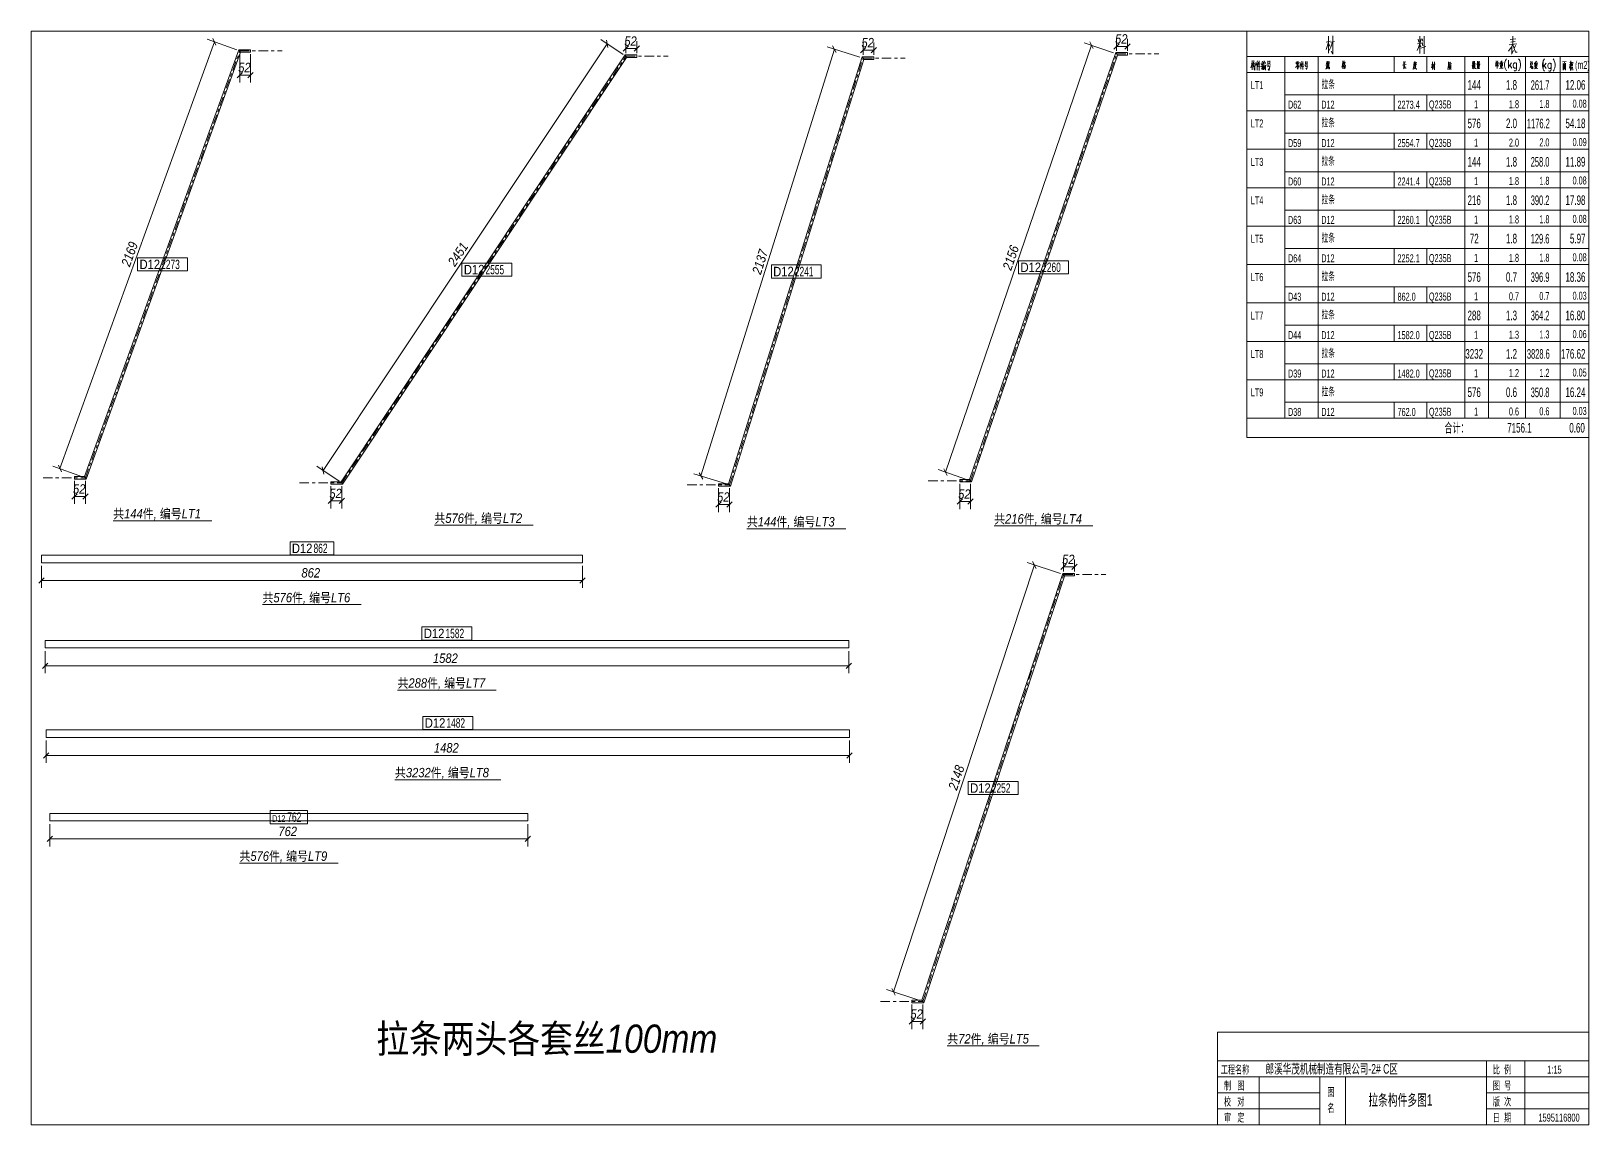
# Model space of a CAD drawing. Header units: millimetres. Extents: x 563 to 2432, y 35 to 580.
# Drawn here: x 1337.9 to 1834.3, y 231.9 to 580.4 of the extents above; entities that cross this region are included whole.
import ezdxf

# ---------------------------------------------------------------- set-up
doc = ezdxf.new("R2010")
doc.units = ezdxf.units.MM
doc.linetypes.add('XKITLINE00', pattern=[0])
doc.linetypes.add('XKITLINE03', pattern=[6, 3, -1, 1, -1])
for name, color, linetype, lineweight in [('DrawingSheet', 5, 'Continuous', 0), ('OtherObjectType', 1, 'Continuous', 0), ('Part', 2, 'Continuous', 0), ('PartMark', 3, 'Continuous', 0), ('Z-DIMENSIONS', 1, 'Continuous', 0)]:
    doc.layers.add(name, color=color, linetype=linetype, lineweight=lineweight)
doc.styles.add('Arial Italic', font='ariali.ttf')
doc.styles.add('Arial Narrow', font='arial.ttf')
doc.styles.add('romsim', font='arial.ttf')
doc.styles.add('宋体', font='arial.ttf')

msp = doc.modelspace()

# ---------------------------------------------------------------- linework, layer by layer
at = {"layer": 'DrawingSheet', "color": 5, "linetype": 'XKITLINE00', "lineweight": 0}
for p, q in [((1834.26, 580.42), (1337.86, 580.42)), ((1337.86, 580.42), (1337.86, 231.92)), ((1834.26, 231.92), (1834.26, 580.42)), ((1337.86, 231.92), (1834.26, 231.92))]:
    msp.add_line(p, q, dxfattribs=at)
at = {"layer": 'OtherObjectType', "color": 6, "linetype": 'XKITLINE00', "lineweight": 0}
for p, q in [((1725.32, 580.42), (1725.32, 567.26)), ((1725.32, 572.36), (1834.26, 572.36)), ((1737.36, 572.36), (1737.36, 567.26)), ((1747.97, 572.36), (1747.97, 567.26)), ((1772.24, 572.36), (1772.24, 567.26)), ((1782.65, 572.36), (1782.65, 567.26)), ((1794.79, 572.36), (1794.79, 567.26)), ((1802.23, 572.36), (1802.23, 567.26)), ((1814.06, 572.36), (1814.06, 567.26)), ((1825.08, 572.36), (1825.08, 567.26)), ((1725.32, 567.26), (1725.32, 560.12)), ((1834.26, 567.26), (1725.32, 567.26)), ((1737.36, 567.26), (1737.36, 560.12)), ((1747.97, 567.26), (1747.97, 560.12)), ((1794.79, 567.26), (1794.79, 560.12)), ((1802.23, 567.26), (1802.23, 560.12)), ((1814.06, 567.26), (1814.06, 560.12)), ((1825.08, 567.26), (1825.08, 560.12)), ((1725.32, 560.12), (1725.32, 555.02)), ((1737.36, 560.12), (1737.36, 555.02)), ((1737.36, 560.12), (1834.26, 560.12)), ((1747.97, 560.12), (1747.97, 555.02)), ((1772.24, 560.12), (1772.24, 555.02)), ((1782.65, 560.12), (1782.65, 555.02)), ((1794.79, 560.12), (1794.79, 555.02)), ((1802.23, 560.12), (1802.23, 555.02)), ((1814.06, 560.12), (1814.06, 555.02)), ((1825.08, 560.12), (1825.08, 555.02)), ((1725.32, 555.02), (1725.32, 547.88)), ((1834.26, 555.02), (1725.32, 555.02)), ((1737.36, 555.02), (1834.26, 555.02)), ((1737.36, 555.02), (1737.36, 547.88)), ((1747.97, 555.02), (1747.97, 547.88)), ((1794.79, 555.02), (1794.79, 547.88)), ((1802.23, 555.02), (1802.23, 547.88)), ((1814.06, 555.02), (1814.06, 547.88)), ((1825.08, 555.02), (1825.08, 547.88)), ((1725.32, 547.88), (1725.32, 542.78)), ((1737.36, 547.88), (1737.36, 542.78)), ((1737.36, 547.88), (1834.26, 547.88)), ((1747.97, 547.88), (1747.97, 542.78)), ((1772.24, 547.88), (1772.24, 542.78)), ((1782.65, 547.88), (1782.65, 542.78)), ((1794.79, 547.88), (1794.79, 542.78)), ((1802.23, 547.88), (1802.23, 542.78)), ((1814.06, 547.88), (1814.06, 542.78)), ((1825.08, 547.88), (1825.08, 542.78)), ((1725.32, 542.78), (1725.32, 535.64)), ((1834.26, 542.78), (1725.32, 542.78)), ((1737.36, 542.78), (1834.26, 542.78)), ((1737.36, 542.78), (1737.36, 535.64)), ((1747.97, 542.78), (1747.97, 535.64)), ((1794.79, 542.78), (1794.79, 535.64)), ((1802.23, 542.78), (1802.23, 535.64)), ((1814.06, 542.78), (1814.06, 535.64)), ((1825.08, 542.78), (1825.08, 535.64)), ((1725.32, 535.64), (1725.32, 530.54)), ((1737.36, 535.64), (1737.36, 530.54)), ((1737.36, 535.64), (1834.26, 535.64)), ((1747.97, 535.64), (1747.97, 530.54)), ((1772.24, 535.64), (1772.24, 530.54)), ((1782.65, 535.64), (1782.65, 530.54)), ((1794.79, 535.64), (1794.79, 530.54)), ((1802.23, 535.64), (1802.23, 530.54)), ((1814.06, 535.64), (1814.06, 530.54)), ((1825.08, 535.64), (1825.08, 530.54)), ((1725.32, 530.54), (1725.32, 523.4)), ((1834.26, 530.54), (1725.32, 530.54)), ((1737.36, 530.54), (1834.26, 530.54)), ((1737.36, 530.54), (1737.36, 523.4)), ((1747.97, 530.54), (1747.97, 523.4)), ((1794.79, 530.54), (1794.79, 523.4)), ((1802.23, 530.54), (1802.23, 523.4)), ((1814.06, 530.54), (1814.06, 523.4)), ((1825.08, 530.54), (1825.08, 523.4)), ((1725.32, 523.4), (1725.32, 518.3)), ((1737.36, 523.4), (1737.36, 518.3)), ((1737.36, 523.4), (1834.26, 523.4)), ((1747.97, 523.4), (1747.97, 518.3)), ((1772.24, 523.4), (1772.24, 518.3)), ((1782.65, 523.4), (1782.65, 518.3)), ((1794.79, 523.4), (1794.79, 518.3)), ((1802.23, 523.4), (1802.23, 518.3)), ((1814.06, 523.4), (1814.06, 518.3)), ((1825.08, 523.4), (1825.08, 518.3)), ((1725.32, 518.3), (1725.32, 511.16)), ((1834.26, 518.3), (1725.32, 518.3)), ((1737.36, 518.3), (1834.26, 518.3)), ((1737.36, 518.3), (1737.36, 511.16)), ((1747.97, 518.3), (1747.97, 511.16)), ((1794.79, 518.3), (1794.79, 511.16)), ((1802.23, 518.3), (1802.23, 511.16)), ((1814.06, 518.3), (1814.06, 511.16)), ((1825.08, 518.3), (1825.08, 511.16)), ((1725.32, 511.16), (1725.32, 506.06)), ((1737.36, 511.16), (1737.36, 506.06)), ((1737.36, 511.16), (1834.26, 511.16)), ((1747.97, 511.16), (1747.97, 506.06)), ((1772.24, 511.16), (1772.24, 506.06)), ((1782.65, 511.16), (1782.65, 506.06)), ((1794.79, 511.16), (1794.79, 506.06)), ((1802.23, 511.16), (1802.23, 506.06)), ((1814.06, 511.16), (1814.06, 506.06)), ((1825.08, 511.16), (1825.08, 506.06)), ((1725.32, 506.06), (1725.32, 498.92)), ((1834.26, 506.06), (1725.32, 506.06)), ((1737.36, 506.06), (1834.26, 506.06)), ((1737.36, 506.06), (1737.36, 498.92)), ((1747.97, 506.06), (1747.97, 498.92)), ((1794.79, 506.06), (1794.79, 498.92)), ((1802.23, 506.06), (1802.23, 498.92)), ((1814.06, 506.06), (1814.06, 498.92)), ((1825.08, 506.06), (1825.08, 498.92)), ((1725.32, 498.92), (1725.32, 493.82)), ((1737.36, 498.92), (1737.36, 493.82)), ((1737.36, 498.92), (1834.26, 498.92)), ((1747.97, 498.92), (1747.97, 493.82)), ((1772.24, 498.92), (1772.24, 493.82)), ((1782.65, 498.92), (1782.65, 493.82)), ((1794.79, 498.92), (1794.79, 493.82)), ((1802.23, 498.92), (1802.23, 493.82)), ((1814.06, 498.92), (1814.06, 493.82)), ((1825.08, 498.92), (1825.08, 493.82)), ((1725.32, 493.82), (1725.32, 486.68)), ((1834.26, 493.82), (1725.32, 493.82)), ((1737.36, 493.82), (1834.26, 493.82)), ((1737.36, 493.82), (1737.36, 486.68)), ((1747.97, 493.82), (1747.97, 486.68)), ((1794.79, 493.82), (1794.79, 486.68)), ((1802.23, 493.82), (1802.23, 486.68)), ((1814.06, 493.82), (1814.06, 486.68)), ((1825.08, 493.82), (1825.08, 486.68)), ((1725.32, 486.68), (1725.32, 481.58)), ((1737.36, 486.68), (1737.36, 481.58)), ((1737.36, 486.68), (1834.26, 486.68)), ((1747.97, 486.68), (1747.97, 481.58)), ((1772.24, 486.68), (1772.24, 481.58)), ((1782.65, 486.68), (1782.65, 481.58)), ((1794.79, 486.68), (1794.79, 481.58)), ((1802.23, 486.68), (1802.23, 481.58)), ((1814.06, 486.68), (1814.06, 481.58)), ((1825.08, 486.68), (1825.08, 481.58)), ((1725.32, 481.58), (1725.32, 474.44)), ((1834.26, 481.58), (1725.32, 481.58)), ((1737.36, 481.58), (1834.26, 481.58)), ((1737.36, 481.58), (1737.36, 474.44)), ((1747.97, 481.58), (1747.97, 474.44)), ((1794.79, 481.58), (1794.79, 474.44)), ((1802.23, 481.58), (1802.23, 474.44)), ((1814.06, 481.58), (1814.06, 474.44)), ((1825.08, 481.58), (1825.08, 474.44)), ((1725.32, 474.44), (1725.32, 469.34)), ((1737.36, 474.44), (1737.36, 469.34)), ((1737.36, 474.44), (1834.26, 474.44)), ((1747.97, 474.44), (1747.97, 469.34)), ((1772.24, 474.44), (1772.24, 469.34)), ((1782.65, 474.44), (1782.65, 469.34)), ((1794.79, 474.44), (1794.79, 469.34)), ((1802.23, 474.44), (1802.23, 469.34)), ((1814.06, 474.44), (1814.06, 469.34)), ((1825.08, 474.44), (1825.08, 469.34)), ((1725.32, 469.34), (1725.32, 462.2)), ((1834.26, 469.34), (1725.32, 469.34)), ((1737.36, 469.34), (1834.26, 469.34)), ((1737.36, 469.34), (1737.36, 462.2)), ((1747.97, 469.34), (1747.97, 462.2)), ((1794.79, 469.34), (1794.79, 462.2)), ((1802.23, 469.34), (1802.23, 462.2)), ((1814.06, 469.34), (1814.06, 462.2)), ((1825.08, 469.34), (1825.08, 462.2)), ((1725.32, 462.2), (1725.32, 457.1)), ((1737.36, 462.2), (1737.36, 457.1)), ((1737.36, 462.2), (1834.26, 462.2)), ((1747.97, 462.2), (1747.97, 457.1)), ((1772.24, 462.2), (1772.24, 457.1)), ((1782.65, 462.2), (1782.65, 457.1)), ((1794.79, 462.2), (1794.79, 457.1)), ((1802.23, 462.2), (1802.23, 457.1)), ((1814.06, 462.2), (1814.06, 457.1)), ((1825.08, 462.2), (1825.08, 457.1)), ((1725.32, 457.1), (1725.32, 450.98)), ((1725.32, 457.1), (1834.26, 457.1)), ((1737.36, 457.1), (1834.26, 457.1)), ((1725.32, 450.98), (1834.26, 450.98)), ((1364, 424.4), (1395.49, 424.4)), ((1466.36, 422.97), (1497.85, 422.97)), ((1644.75, 422.76), (1676.24, 422.76)), ((1565.94, 421.83), (1597.43, 421.83)), ((1411.58, 397.67), (1443.07, 397.67)), ((1454.61, 370.46), (1486.1, 370.46)), ((1453.79, 341.9), (1487.51, 341.9)), ((1404.24, 315.29), (1435.73, 315.29)), ((1629.81, 257.08), (1659.08, 257.08))]:
    msp.add_line(p, q, dxfattribs=at)
at = {"layer": 'OtherObjectType', "color": 2, "linetype": 'XKITLINE00', "lineweight": 0}
for p, q in [((1750.52, 574.53), (1751.26, 576.92)), ((1751.78, 577.19), (1750.59, 576.92)), ((1751.26, 573.39), (1751.26, 578.77)), ((1751.7, 575.66), (1751.26, 576.55)), ((1751.92, 576.87), (1753.16, 577.12)), ((1752.59, 577), (1752.02, 575.29)), ((1752.69, 578.95), (1752.69, 573.07)), ((1779.63, 576.36), (1780.92, 576.6)), ((1779.88, 577.89), (1780.08, 576.92)), ((1780.4, 576.48), (1779.98, 575.22)), ((1780.4, 578.77), (1780.4, 573.32)), ((1780.4, 576.23), (1780.77, 575.42)), ((1780.82, 578.01), (1780.55, 576.55)), ((1781.11, 577.94), (1781.34, 577.19)), ((1781.11, 576.75), (1781.39, 575.79)), ((1781.73, 573.2), (1781.73, 578.82)), ((1811.34, 576.36), (1808.82, 576.03)), ((1809.14, 577.76), (1811.04, 578.01)), ((1809.39, 576.92), (1810.77, 577.12)), ((1810.01, 576.16), (1809.49, 575.22)), ((1810.01, 576.03), (1810.87, 573.69)), ((1810.06, 578.82), (1810.06, 576.23)), ((1810.9, 575.86), (1810.43, 574.9)), ((1752.02, 575.29), (1751.55, 574.21)), ((1752.69, 573.07), (1752.17, 574.08)), ((1779.98, 575.22), (1779.53, 574.21)), ((1780.72, 574.97), (1782.3, 575.54)), ((1809.49, 575.22), (1808.67, 574.01)), ((1809.59, 573.12), (1810.25, 574.21)), ((1809.69, 575.42), (1809.69, 573.27)), ((1810.87, 573.69), (1811.44, 573.69)), ((1715.94, 261.5), (1834.26, 261.5)), ((1715.94, 261.5), (1715.94, 231.92)), ((1834.26, 261.5), (1834.26, 231.92)), ((1715.94, 231.92), (1834.26, 231.92))]:
    msp.add_line(p, q, dxfattribs=at)
at = {"layer": 'OtherObjectType', "color": 4, "linetype": 'XKITLINE00', "lineweight": 0}
for p, q in [((1726.96, 571.05), (1726.96, 568.08)), ((1727.35, 570.11), (1727.52, 571.05)), ((1728.7, 570.98), (1728.18, 569.43)), ((1729.21, 571.01), (1729.21, 567.9)), ((1730.79, 571.01), (1730.93, 570.63)), ((1731.96, 570.98), (1731.96, 569.89)), ((1732.62, 570.91), (1732.57, 570.11)), ((1755.88, 570.91), (1755.88, 568.41)), ((1756.32, 570.91), (1756.11, 569.96)), ((1778.84, 570.9), (1778.94, 570.43)), ((1797.38, 570.88), (1797.38, 569.58)), ((1797.85, 570.88), (1797.8, 570.36)), ((1804.74, 570.96), (1804.88, 570.48)), ((1805.23, 570.98), (1805.05, 570.4)), ((1806.63, 570.93), (1806.38, 570.7)), ((1807.7, 571.04), (1807.52, 570.57)), ((1807.88, 571.42), (1807.7, 571.04)), ((1808.06, 571.65), (1807.88, 571.42)), ((1808.7, 571.18), (1808.7, 568.62)), ((1811.88, 571.65), (1812.06, 571.42)), ((1812.06, 571.42), (1812.24, 571.04)), ((1812.24, 571.04), (1812.42, 570.57)), ((1819.73, 570.94), (1819.55, 570.46)), ((1819.71, 571.07), (1819.71, 568.52)), ((1819.92, 571.32), (1819.73, 570.94)), ((1820.1, 571.55), (1819.92, 571.32)), ((1822.9, 571.55), (1823.08, 571.32)), ((1823.08, 571.32), (1823.26, 570.94)), ((1823.26, 570.94), (1823.45, 570.46)), ((1828.57, 570.93), (1828.17, 570.32)), ((1726.55, 568.76), (1726.96, 570.04)), ((1727.24, 570.17), (1726.6, 570.04)), ((1726.96, 569.76), (1727.16, 569.5)), ((1727.19, 569.43), (1727.35, 570.11)), ((1727.63, 569.06), (1727.24, 568.92)), ((1727.3, 568.96), (1727.53, 569.83)), ((1727.35, 570.14), (1727.95, 570.27)), ((1727.77, 567.97), (1727.52, 568.51)), ((1727.73, 568.83), (1727.57, 569.29)), ((1727.86, 568.89), (1727.77, 567.97)), ((1727.95, 570.4), (1727.86, 568.89)), ((1728.51, 570.34), (1728.51, 568)), ((1728.67, 569.06), (1729.66, 569.19)), ((1728.88, 569.86), (1728.72, 569.25)), ((1728.95, 570.57), (1728.88, 569.86)), ((1728.9, 569.86), (1729.56, 569.96)), ((1729.89, 569.7), (1730.22, 569.86)), ((1730.32, 569.29), (1729.89, 569.02)), ((1729.89, 568.45), (1730.32, 568.89)), ((1730.22, 570.85), (1729.94, 569.73)), ((1730.32, 570.11), (1729.94, 569.06)), ((1730.4, 568.69), (1730.17, 568.05)), ((1730.5, 569.29), (1730.4, 568.69)), ((1730.55, 570.68), (1730.5, 569.29)), ((1731.15, 569.96), (1730.51, 569.86)), ((1730.55, 568.12), (1730.51, 569.57)), ((1730.55, 570.4), (1731.12, 570.5)), ((1730.55, 569.4), (1731.22, 569.5)), ((1730.69, 568.86), (1731.11, 568.92)), ((1730.78, 569.4), (1730.78, 568.28)), ((1730.97, 568.28), (1731.01, 569.47)), ((1731.15, 570.57), (1731.11, 569.96)), ((1731.2, 567.97), (1731.11, 568.25)), ((1731.25, 569.57), (1731.2, 567.97)), ((1731.58, 569.6), (1732.9, 569.73)), ((1732.62, 569.15), (1731.91, 569.02)), ((1731.96, 570.72), (1732.57, 570.83)), ((1732.62, 570.11), (1731.96, 570.04)), ((1732.06, 569.63), (1731.96, 569.06)), ((1732.34, 567.87), (1732.11, 568.41)), ((1732.64, 569.25), (1732.34, 567.87)), ((1741.19, 569.28), (1740.83, 568.82)), ((1741.02, 570.51), (1740.94, 569.99)), ((1741.01, 570.35), (1741.91, 570.48)), ((1741.09, 570.09), (1741.32, 570.15)), ((1741.09, 569.84), (1741.32, 569.89)), ((1741.11, 570.63), (1741.78, 570.74)), ((1741.47, 569.79), (1741.19, 569.28)), ((1741.26, 568.92), (1741.65, 569)), ((1741.27, 568.65), (1741.62, 568.26)), ((1741.35, 569.36), (1741.49, 569.11)), ((1741.7, 569.05), (1741.42, 568.49)), ((1741.44, 570.66), (1741.44, 569.87)), ((1741.44, 569.69), (1741.95, 569)), ((1741.55, 570.15), (1741.78, 570.2)), ((1741.55, 569.89), (1741.78, 569.95)), ((1741.93, 570.56), (1741.85, 570.15)), ((1741.95, 569), (1742.03, 569)), ((1742.64, 570.76), (1742.21, 569.48)), ((1742.47, 570.23), (1742.47, 568.29)), ((1742.68, 569.53), (1742.57, 569.02)), ((1742.62, 569.16), (1743.44, 569.28)), ((1742.75, 570.13), (1742.68, 569.53)), ((1742.82, 569.84), (1743.36, 569.92)), ((1743.07, 570.79), (1743.07, 568.21)), ((1743.66, 569.61), (1744.74, 569.72)), ((1744.51, 569.25), (1743.94, 569.13)), ((1743.97, 570.76), (1743.97, 569.87)), ((1743.97, 570.55), (1744.5, 570.6)), ((1744.51, 570.04), (1743.97, 569.99)), ((1744.05, 569.64), (1743.97, 569.16)), ((1744.28, 568.18), (1744.1, 568.62)), ((1744.55, 569.33), (1744.28, 568.18)), ((1744.51, 570.71), (1744.48, 570.04)), ((1750.61, 568.85), (1750.42, 568.34)), ((1750.97, 569.73), (1750.45, 569.63)), ((1750.5, 570.13), (1750.94, 570.21)), ((1750.74, 569.61), (1750.61, 568.85)), ((1750.94, 568.69), (1750.68, 568.38)), ((1750.71, 569.43), (1750.93, 568.96)), ((1750.79, 570.7), (1750.74, 569.61)), ((1751.16, 569.29), (1750.94, 568.69)), ((1751.06, 570.83), (1751.06, 569.34)), ((1751.47, 570.68), (1751.06, 570.64)), ((1751.27, 570.31), (1751.16, 569.29)), ((1751.29, 569.48), (1751.29, 568.58)), ((1751.29, 568.58), (1751.35, 568.46)), ((1751.35, 568.46), (1751.6, 568.46)), ((1751.44, 569.34), (1751.47, 570.8)), ((1751.6, 568.46), (1751.58, 569.06)), ((1755.88, 569.99), (1755.58, 568.97)), ((1755.63, 569.99), (1756.06, 570.11)), ((1755.88, 570.83), (1755.88, 568.38)), ((1755.88, 569.83), (1756.03, 569.48)), ((1756.29, 569.65), (1755.98, 569.14)), ((1756.22, 570.4), (1756.62, 570.5)), ((1756.24, 569.32), (1756.24, 568.38)), ((1756.24, 569.2), (1756.6, 569.25)), ((1756.24, 568.58), (1756.62, 568.64)), ((1756.26, 570.19), (1756.68, 569.32)), ((1756.4, 569.93), (1756.29, 569.65)), ((1756.65, 570.55), (1756.4, 569.93)), ((1756.6, 569.34), (1756.59, 568.64)), ((1756.68, 569.32), (1756.85, 569.32)), ((1774.9, 569.6), (1776.06, 569.76)), ((1775.57, 568.95), (1775.21, 568.44)), ((1775.27, 570.78), (1775.27, 568.53)), ((1775.57, 570.3), (1775.27, 569.91)), ((1775.44, 569.64), (1775.83, 568.61)), ((1775.77, 570.71), (1775.57, 570.3)), ((1775.83, 568.61), (1776.06, 568.64)), ((1778.38, 568.77), (1778.22, 568.33)), ((1778.52, 569.63), (1778.38, 568.77)), ((1778.4, 568.28), (1778.93, 568.76)), ((1778.55, 570.5), (1778.52, 569.63)), ((1778.55, 570.27), (1779.39, 570.42)), ((1778.56, 569.83), (1779.39, 569.92)), ((1778.71, 569.23), (1779.14, 569.32)), ((1778.71, 569.09), (1779.31, 568.28)), ((1778.78, 570.27), (1778.78, 569.43)), ((1778.78, 569.51), (1779.12, 569.56)), ((1778.93, 568.76), (1779.06, 569)), ((1779.06, 569), (1779.16, 569.4)), ((1779.07, 569.56), (1779.09, 570.3)), ((1779.31, 568.28), (1779.44, 568.28)), ((1784.08, 568.72), (1784.42, 569.79)), ((1784.65, 569.9), (1784.12, 569.79)), ((1784.42, 568.21), (1784.42, 570.61)), ((1784.6, 569.23), (1784.42, 569.62)), ((1784.75, 568.96), (1784.54, 568.48)), ((1784.7, 569.75), (1785.26, 569.87)), ((1785, 569.72), (1784.75, 568.96)), ((1785.05, 568.08), (1784.82, 568.52)), ((1785.05, 570.69), (1785.05, 568.08)), ((1789.47, 568.91), (1789.31, 568.24)), ((1789.54, 569.59), (1789.47, 568.91)), ((1789.55, 570.61), (1789.54, 569.59)), ((1790.28, 570.58), (1789.55, 570.33)), ((1789.82, 568.4), (1789.59, 568.16)), ((1789.6, 569.87), (1790.44, 570.07)), ((1789.74, 569.67), (1789.74, 568.75)), ((1790.23, 569.59), (1789.74, 569.47)), ((1789.93, 568.75), (1789.82, 568.4)), ((1790, 569.26), (1789.93, 568.75)), ((1789.97, 569.54), (1789.98, 570.38)), ((1790.03, 568.75), (1790.41, 568.19)), ((1790.26, 569.74), (1790.23, 568.72)), ((1797.38, 570.13), (1797.03, 569.37)), ((1797.1, 570.09), (1797.7, 570.21)), ((1797.1, 569.19), (1797.52, 569.34)), ((1797.34, 568.66), (1797.14, 568.43)), ((1797.18, 570.65), (1797.28, 570.26)), ((1797.36, 569.53), (1797.23, 568.94)), ((1797.23, 568.94), (1797.59, 568.66)), ((1797.47, 569.01), (1797.34, 568.66)), ((1797.38, 570.06), (1797.62, 569.7)), ((1797.56, 569.5), (1797.47, 569.01)), ((1797.59, 570.73), (1797.51, 570.17)), ((1797.79, 568.83), (1797.52, 568.38)), ((1797.74, 570.01), (1797.62, 569.48)), ((1797.67, 569.7), (1798.02, 568.5)), ((1797.8, 570.36), (1797.74, 570.01)), ((1797.74, 570.01), (1798.15, 570.09)), ((1797.9, 569.34), (1797.79, 568.83)), ((1797.97, 570.06), (1797.9, 569.34)), ((1798.02, 568.5), (1798.2, 568.5)), ((1798.43, 569.85), (1799.6, 569.93)), ((1798.49, 568.43), (1799.51, 568.51)), ((1798.69, 568.78), (1799.37, 568.83)), ((1798.76, 569.73), (1798.76, 568.97)), ((1798.76, 569.58), (1799.37, 569.65)), ((1799.37, 569.11), (1798.76, 569.06)), ((1798.77, 570.85), (1798.77, 570.04)), ((1798.77, 570.68), (1799.37, 570.73)), ((1798.77, 570.4), (1799.28, 570.45)), ((1799.37, 570.21), (1798.77, 570.16)), ((1798.84, 569.34), (1799.25, 569.37)), ((1799.05, 569.62), (1799.05, 568.5)), ((1799.38, 570.8), (1799.35, 570.21)), ((1799.38, 569.73), (1799.35, 569.11)), ((1804.37, 569.22), (1805.56, 569.35)), ((1804.67, 570.45), (1804.67, 569.46)), ((1805.31, 570.4), (1804.67, 570.3)), ((1804.67, 569.55), (1805.34, 569.63)), ((1804.75, 569.97), (1805.23, 570.02)), ((1805, 568.48), (1805, 570.34)), ((1805.33, 570.45), (1805.28, 569.63)), ((1805.77, 570.22), (1806.96, 570.4)), ((1806.96, 568.62), (1805.8, 568.51)), ((1806.38, 570.7), (1806, 570.53)), ((1806.02, 570.09), (1806.07, 569.13)), ((1806.05, 569.97), (1806.73, 570.06)), ((1806.69, 568.99), (1806.05, 568.9)), ((1806.78, 569.38), (1806.07, 569.3)), ((1806.1, 569.63), (1806.61, 569.69)), ((1806.38, 570.7), (1806.38, 568.59)), ((1806.76, 570.2), (1806.69, 569.41)), ((1807.52, 570.57), (1807.42, 569.96)), ((1807.42, 569.96), (1807.42, 569.48)), ((1807.42, 569.48), (1807.52, 568.87)), ((1807.52, 568.87), (1807.7, 568.38)), ((1807.7, 568.38), (1807.88, 568.02)), ((1807.88, 568.02), (1808.06, 567.77)), ((1809.61, 570.32), (1808.7, 569.1)), ((1809.06, 569.6), (1809.69, 568.62)), ((1810.25, 569.96), (1810.15, 569.6)), ((1810.15, 569.6), (1810.15, 569.35)), ((1810.15, 569.35), (1810.25, 568.99)), ((1810.43, 570.2), (1810.25, 569.96)), ((1810.25, 568.99), (1810.43, 568.74)), ((1810.61, 570.32), (1810.43, 570.2)), ((1810.43, 568.74), (1810.61, 568.62)), ((1810.61, 567.77), (1810.43, 567.9)), ((1810.87, 570.32), (1810.61, 570.32)), ((1810.61, 568.62), (1810.87, 568.62)), ((1810.87, 567.77), (1810.61, 567.77)), ((1811.05, 570.2), (1810.87, 570.32)), ((1810.87, 568.62), (1811.05, 568.74)), ((1811.05, 567.9), (1810.87, 567.77)), ((1811.23, 569.96), (1811.05, 570.2)), ((1811.05, 568.74), (1811.23, 568.99)), ((1811.15, 568.02), (1811.05, 567.9)), ((1811.23, 568.38), (1811.15, 568.02)), ((1811.23, 570.32), (1811.23, 568.38)), ((1812.06, 568.02), (1811.88, 567.77)), ((1812.24, 568.38), (1812.06, 568.02)), ((1812.42, 568.87), (1812.24, 568.38)), ((1812.42, 570.57), (1812.52, 569.96)), ((1812.52, 569.48), (1812.42, 568.87)), ((1812.52, 569.96), (1812.52, 569.48)), ((1815.7, 569.2), (1815.59, 568.79)), ((1815.7, 570.78), (1815.86, 570.38)), ((1815.7, 569.28), (1815.91, 568.8)), ((1815.71, 570.27), (1815.71, 569.44)), ((1815.71, 570.15), (1816.27, 570.23)), ((1816.24, 569.71), (1815.71, 569.63)), ((1815.91, 568.8), (1816.09, 568.57)), ((1815.93, 569.39), (1816.12, 569.08)), ((1816.22, 570.79), (1816.09, 570.23)), ((1816.09, 568.57), (1816.37, 568.44)), ((1816.27, 570.3), (1816.22, 569.71)), ((1816.37, 568.44), (1816.29, 568.95)), ((1816.34, 569.28), (1816.52, 568.88)), ((1816.8, 570.12), (1817.97, 570.3)), ((1817.97, 568.52), (1816.83, 568.41)), ((1817.41, 570.6), (1817.03, 570.43)), ((1817.04, 569.99), (1817.09, 569.03)), ((1817.06, 569.87), (1817.74, 569.95)), ((1817.72, 568.88), (1817.06, 568.8)), ((1817.8, 569.28), (1817.09, 569.2)), ((1817.13, 569.53), (1817.64, 569.59)), ((1817.65, 570.83), (1817.41, 570.6)), ((1817.41, 570.6), (1817.41, 568.49)), ((1817.79, 570.1), (1817.72, 569.31)), ((1819.55, 570.46), (1819.46, 569.86)), ((1819.46, 569.86), (1819.46, 569.38)), ((1819.46, 569.38), (1819.55, 568.77)), ((1819.55, 568.77), (1819.73, 568.28)), ((1820.63, 570.22), (1819.71, 569)), ((1819.73, 568.28), (1819.92, 567.91)), ((1819.92, 567.91), (1820.1, 567.67)), ((1820.07, 569.49), (1820.71, 568.52)), ((1821.26, 569.86), (1821.17, 569.49)), ((1821.17, 569.49), (1821.17, 569.25)), ((1821.17, 569.25), (1821.26, 568.88)), ((1821.44, 570.1), (1821.26, 569.86)), ((1821.26, 568.88), (1821.44, 568.64)), ((1821.62, 570.22), (1821.44, 570.1)), ((1821.44, 568.64), (1821.62, 568.52)), ((1821.62, 567.67), (1821.44, 567.8)), ((1821.9, 570.22), (1821.62, 570.22)), ((1821.62, 568.52), (1821.9, 568.52)), ((1821.9, 567.67), (1821.62, 567.67)), ((1822.08, 570.1), (1821.9, 570.22)), ((1821.9, 568.52), (1822.08, 568.64)), ((1822.08, 567.8), (1821.9, 567.67)), ((1822.26, 569.86), (1822.08, 570.1)), ((1822.08, 568.64), (1822.26, 568.88)), ((1822.18, 567.91), (1822.08, 567.8)), ((1822.26, 568.28), (1822.18, 567.91)), ((1822.26, 570.22), (1822.26, 568.28)), ((1823.08, 567.91), (1822.9, 567.67)), ((1823.26, 568.28), (1823.08, 567.91)), ((1823.45, 568.77), (1823.26, 568.28)), ((1823.45, 570.46), (1823.53, 569.86)), ((1823.53, 569.38), (1823.45, 568.77)), ((1823.53, 569.86), (1823.53, 569.38)), ((1826.99, 570.78), (1825.9, 570.61)), ((1826.05, 570.15), (1826.07, 567.97)), ((1826.85, 570), (1826.05, 569.86)), ((1826.07, 568.23), (1826.8, 568.36)), ((1826.3, 569.89), (1826.3, 568.3)), ((1826.51, 569.5), (1826.3, 569.44)), ((1826.3, 568.93), (1826.51, 569.01)), ((1826.36, 569.93), (1826.45, 570.71)), ((1826.59, 569.93), (1826.57, 568.33)), ((1826.8, 568.01), (1826.87, 570.18)), ((1828.25, 569.21), (1828.06, 568.62)), ((1828.11, 569.83), (1828.61, 569.96)), ((1828.4, 569.83), (1828.25, 569.21)), ((1828.4, 570.57), (1828.4, 567.91)), ((1828.4, 569.64), (1828.59, 569.25)), ((1828.8, 569.01), (1828.52, 567.87)), ((1828.71, 570.61), (1828.71, 569.25)), ((1828.71, 570.35), (1829.09, 570.47)), ((1829.09, 569.47), (1828.71, 569.37)), ((1829.03, 569.04), (1829.2, 567.97)), ((1829.11, 570.54), (1829.07, 569.47))]:
    msp.add_line(p, q, dxfattribs=at)
at = {"layer": 'OtherObjectType', "color": 3, "linetype": 'XKITLINE00', "lineweight": 0}
for p, q in [((1715.94, 252.32), (1834.26, 252.32)), ((1801.62, 252.32), (1801.62, 231.92)), ((1813.86, 252.32), (1813.86, 231.92)), ((1715.94, 247.22), (1834.26, 247.22)), ((1729.2, 247.22), (1729.2, 231.92)), ((1748.58, 247.22), (1748.58, 231.92)), ((1756.74, 247.22), (1756.74, 231.92)), ((1715.94, 242.12), (1748.58, 242.12)), ((1801.62, 242.12), (1834.26, 242.12)), ((1715.94, 237.02), (1748.58, 237.02)), ((1801.62, 237.02), (1834.26, 237.02))]:
    msp.add_line(p, q, dxfattribs=at)
at = {"layer": 'Part', "color": 2, "linetype": 'XKITLINE00', "lineweight": 0}
for p, q in [((1404.06, 574.51), (1354.86, 438.51)), ((1404.61, 573.68), (1355.42, 437.71)), ((1407.81, 574.51), (1404.06, 574.51)), ((1404.06, 574.51), (1404.62, 573.71)), ((1404.62, 573.71), (1404.61, 573.68)), ((1407.81, 573.71), (1404.62, 573.71)), ((1407.81, 573.71), (1407.81, 574.51)), ((1527.16, 572.84), (1436.63, 436.84)), ((1527.57, 572.01), (1437.06, 436.04)), ((1530.84, 572.84), (1527.16, 572.84)), ((1527.16, 572.84), (1527.59, 572.04)), ((1527.59, 572.04), (1527.57, 572.01)), ((1530.84, 572.04), (1527.59, 572.04)), ((1530.84, 572.04), (1530.84, 572.84)), ((1602.65, 572.22), (1560.12, 436.22)), ((1603.23, 571.39), (1560.71, 435.42)), ((1606.42, 572.22), (1602.65, 572.22)), ((1602.65, 572.22), (1603.24, 571.42)), ((1603.24, 571.42), (1603.23, 571.39)), ((1606.42, 571.42), (1603.24, 571.42)), ((1606.42, 571.42), (1606.42, 572.22)), ((1683.47, 573.57), (1636.94, 437.57)), ((1684.03, 572.74), (1637.51, 436.77)), ((1687.23, 573.57), (1683.47, 573.57)), ((1683.47, 573.57), (1684.05, 572.77)), ((1684.05, 572.77), (1684.03, 572.74)), ((1687.23, 572.77), (1684.05, 572.77)), ((1687.23, 572.77), (1687.23, 573.57)), ((1354.83, 438.51), (1351.67, 438.51)), ((1351.67, 437.71), (1351.67, 438.51)), ((1355.42, 437.71), (1351.67, 437.71)), ((1354.86, 438.51), (1354.83, 438.51)), ((1355.42, 437.71), (1354.86, 438.51)), ((1436.59, 436.84), (1433.38, 436.84)), ((1433.38, 436.04), (1433.38, 436.84)), ((1436.63, 436.84), (1436.59, 436.84)), ((1436.99, 436.16), (1436.63, 436.84)), ((1636.91, 437.57), (1633.76, 437.57)), ((1633.76, 436.77), (1633.76, 437.57)), ((1636.94, 437.57), (1636.91, 437.57)), ((1637.43, 436.89), (1636.94, 437.57)), ((1637.51, 436.77), (1637.43, 436.89)), ((1437.06, 436.04), (1433.38, 436.04)), ((1437.06, 436.04), (1436.99, 436.16)), ((1560.09, 436.22), (1556.95, 436.22)), ((1556.95, 435.42), (1556.95, 436.22)), ((1560.71, 435.42), (1556.95, 435.42)), ((1560.12, 436.22), (1560.09, 436.22)), ((1560.62, 435.54), (1560.12, 436.22)), ((1560.71, 435.42), (1560.62, 435.54)), ((1637.51, 436.77), (1633.76, 436.77)), ((1341.12, 413.42), (1513.52, 413.42)), ((1341.12, 411.02), (1341.12, 413.42)), ((1513.52, 413.42), (1513.52, 411.02)), ((1341.12, 411.02), (1513.52, 411.02)), ((1666.59, 407.63), (1621.72, 271.63)), ((1670.34, 407.63), (1666.59, 407.63)), ((1666.59, 407.63), (1667.17, 406.83)), ((1670.34, 406.83), (1670.34, 407.63)), ((1667.16, 406.8), (1622.3, 270.83)), ((1667.17, 406.83), (1667.16, 406.8)), ((1670.34, 406.83), (1667.17, 406.83)), ((1342.3, 386.3), (1470.3, 386.3)), ((1342.3, 383.9), (1342.3, 386.3)), ((1342.3, 383.9), (1470.3, 383.9)), ((1470.4, 386.3), (1598.4, 386.3)), ((1470.4, 383.9), (1598.4, 383.9)), ((1598.4, 386.3), (1598.4, 383.9)), ((1342.6, 357.77), (1470.6, 357.77)), ((1342.6, 355.37), (1342.6, 357.77)), ((1470.7, 357.77), (1598.7, 357.77)), ((1598.7, 357.77), (1598.7, 355.37)), ((1342.6, 355.37), (1470.6, 355.37)), ((1470.7, 355.37), (1598.7, 355.37)), ((1343.78, 331.17), (1496.18, 331.17)), ((1343.78, 331.17), (1343.78, 328.77)), ((1343.78, 328.77), (1496.18, 328.77)), ((1496.18, 331.17), (1496.18, 328.77)), ((1621.69, 271.63), (1618.54, 271.63)), ((1618.54, 270.83), (1618.54, 271.63)), ((1622.3, 270.83), (1618.54, 270.83)), ((1621.72, 271.63), (1621.69, 271.63)), ((1622.21, 270.95), (1621.72, 271.63)), ((1622.3, 270.83), (1622.21, 270.95))]:
    msp.add_line(p, q, dxfattribs=at)
at = {"layer": 'Part', "color": 7, "linetype": 'XKITLINE03', "lineweight": 0}
for p, q in [((1355.14, 438.11), (1404.34, 574.11)), ((1404.34, 574.11), (1417.81, 574.11)), ((1436.84, 436.44), (1527.37, 572.44)), ((1527.37, 572.44), (1540.84, 572.44)), ((1560.42, 435.82), (1602.95, 571.82)), ((1602.95, 571.82), (1616.42, 571.82)), ((1637.23, 437.17), (1683.76, 573.17)), ((1683.76, 573.17), (1697.23, 573.17)), ((1341.67, 438.11), (1355.14, 438.11)), ((1623.76, 437.17), (1637.23, 437.17)), ((1423.38, 436.44), (1436.84, 436.44)), ((1546.95, 435.82), (1560.42, 435.82)), ((1622.01, 271.23), (1666.88, 407.23)), ((1666.88, 407.23), (1680.34, 407.23)), ((1608.54, 271.23), (1622.01, 271.23))]:
    msp.add_line(p, q, dxfattribs=at)
at = {"layer": 'PartMark', "color": 1, "linetype": 'XKITLINE00', "lineweight": 0}
for p, q in [((1371.8, 508.21), (1387.69, 508.21)), ((1371.8, 504.01), (1371.8, 508.21)), ((1387.69, 504.01), (1387.69, 508.21)), ((1475.16, 506.54), (1491.05, 506.54)), ((1475.16, 502.34), (1475.16, 506.54)), ((1491.05, 502.34), (1491.05, 506.54)), ((1652.55, 507.27), (1668.44, 507.27)), ((1652.55, 503.07), (1652.55, 507.27)), ((1668.44, 503.07), (1668.44, 507.27)), ((1371.8, 504.01), (1387.69, 504.01)), ((1475.16, 502.34), (1491.05, 502.34)), ((1573.74, 505.92), (1589.63, 505.92)), ((1573.74, 501.72), (1573.74, 505.92)), ((1573.74, 501.72), (1589.63, 501.72)), ((1589.63, 501.72), (1589.63, 505.92)), ((1652.55, 503.07), (1668.44, 503.07)), ((1420.35, 417.72), (1434.3, 417.72)), ((1420.35, 413.52), (1420.35, 417.72)), ((1434.3, 413.52), (1434.3, 417.72)), ((1420.35, 413.52), (1434.3, 413.52)), ((1462.41, 390.6), (1478.3, 390.6)), ((1462.41, 386.4), (1462.41, 390.6)), ((1478.3, 386.4), (1478.3, 390.6)), ((1462.41, 386.4), (1478.3, 386.4)), ((1462.71, 362.07), (1478.6, 362.07)), ((1462.71, 357.87), (1462.71, 362.07)), ((1462.71, 357.87), (1478.6, 357.87)), ((1478.6, 357.87), (1478.6, 362.07)), ((1636.5, 341.33), (1652.39, 341.33)), ((1636.5, 337.13), (1636.5, 341.33)), ((1652.39, 337.13), (1652.39, 341.33)), ((1636.5, 337.13), (1652.39, 337.13)), ((1414.03, 332.07), (1425.93, 332.07)), ((1414.03, 327.87), (1414.03, 332.07)), ((1414.03, 327.87), (1425.93, 327.87)), ((1425.93, 327.87), (1425.93, 332.07))]:
    msp.add_line(p, q, dxfattribs=at)
at = {"layer": 'Z-DIMENSIONS', "color": 4, "linetype": 'XKITLINE00', "lineweight": 0}
for p, q in [((1347.05, 441.03), (1396.25, 577.03)), ((1403.4, 574.45), (1394, 577.85)), ((1395.74, 578.12), (1396.76, 575.95)), ((1430.87, 440.42), (1521.4, 576.42)), ((1526.54, 572.99), (1519.4, 577.75)), ((1521.16, 577.59), (1521.64, 575.24)), ((1527.37, 573.44), (1527.37, 577.26)), ((1530.84, 573.44), (1530.84, 577.26)), ((1602.95, 572.82), (1602.95, 576.75)), ((1606.42, 572.82), (1606.42, 576.75)), ((1629.19, 439.92), (1675.73, 575.92)), ((1682.81, 573.49), (1673.46, 576.7)), ((1675.2, 577), (1676.25, 574.84)), ((1684.61, 576.4), (1682.91, 574.7)), ((1683.76, 574.17), (1683.76, 577.95)), ((1688.07, 576.4), (1686.38, 574.7)), ((1687.23, 574.17), (1687.23, 577.95)), ((1404.34, 573.11), (1404.34, 564.04)), ((1407.81, 573.11), (1407.81, 564.04)), ((1528.22, 575.71), (1526.53, 574.01)), ((1527.37, 574.86), (1530.84, 574.86)), ((1531.69, 575.71), (1529.99, 574.01)), ((1551.31, 438.67), (1593.84, 574.67)), ((1601.99, 572.12), (1591.55, 575.39)), ((1593.28, 575.73), (1594.4, 573.61)), ((1603.8, 575.2), (1602.1, 573.5)), ((1602.95, 574.35), (1606.42, 574.35)), ((1607.26, 575.2), (1605.57, 573.5)), ((1683.76, 575.55), (1687.23, 575.55)), ((1405.19, 567.29), (1403.49, 565.59)), ((1404.34, 566.44), (1407.81, 566.44)), ((1408.66, 567.29), (1406.96, 565.59)), ((1354.2, 438.45), (1344.8, 441.85)), ((1346.54, 442.12), (1347.56, 439.95)), ((1351.67, 437.11), (1351.67, 429.75)), ((1355.14, 437.11), (1355.14, 429.75)), ((1436.01, 436.99), (1428.87, 441.75)), ((1430.63, 441.59), (1431.1, 439.24)), ((1559.46, 436.12), (1549.02, 439.39)), ((1550.75, 439.73), (1551.86, 437.61)), ((1636.28, 437.49), (1626.92, 440.7)), ((1628.67, 441), (1629.72, 438.84)), ((1352.52, 433), (1350.83, 431.3)), ((1351.67, 432.15), (1355.14, 432.15)), ((1355.99, 433), (1354.29, 431.3)), ((1433.38, 435.44), (1433.38, 428.32)), ((1436.84, 435.44), (1436.84, 428.32)), ((1556.95, 434.82), (1556.95, 427.18)), ((1560.42, 434.82), (1560.42, 427.18)), ((1633.76, 436.17), (1633.76, 428.11)), ((1637.23, 436.17), (1637.23, 428.11)), ((1434.22, 431.57), (1432.53, 429.87)), ((1433.38, 430.72), (1436.84, 430.72)), ((1437.69, 431.57), (1435.99, 429.87)), ((1557.8, 430.43), (1556.1, 428.73)), ((1556.95, 429.58), (1560.42, 429.58)), ((1561.26, 430.43), (1559.57, 428.73)), ((1634.61, 431.36), (1632.91, 429.66)), ((1633.76, 430.51), (1637.23, 430.51)), ((1638.07, 431.36), (1636.38, 429.66)), ((1666.88, 408.23), (1666.88, 412.1)), ((1670.34, 408.23), (1670.34, 412.1)), ((1341.12, 410.02), (1341.12, 403.02)), ((1513.52, 410.02), (1513.52, 403.02)), ((1612.69, 274.31), (1657.55, 410.31)), ((1665.93, 407.55), (1655.28, 411.06)), ((1657.01, 411.38), (1658.09, 409.24)), ((1667.72, 410.55), (1666.03, 408.85)), ((1666.88, 409.7), (1670.34, 409.7)), ((1671.19, 410.55), (1669.49, 408.85)), ((1341.97, 406.27), (1340.28, 404.57)), ((1341.12, 405.42), (1513.52, 405.42)), ((1514.37, 406.27), (1512.68, 404.57)), ((1342.3, 382.9), (1342.3, 375.81)), ((1598.4, 382.9), (1598.4, 375.81)), ((1343.15, 379.05), (1341.46, 377.36)), ((1342.3, 378.21), (1598.4, 378.21)), ((1599.25, 379.05), (1597.56, 377.36)), ((1342.6, 354.37), (1342.6, 347.25)), ((1598.7, 354.37), (1598.7, 347.25)), ((1343.45, 350.5), (1341.75, 348.8)), ((1342.6, 349.65), (1598.7, 349.65)), ((1599.55, 350.5), (1597.85, 348.8)), ((1343.78, 327.77), (1343.78, 320.64)), ((1496.18, 327.77), (1496.18, 320.64)), ((1344.63, 323.88), (1342.93, 322.19)), ((1343.78, 323.04), (1496.18, 323.04)), ((1497.03, 323.88), (1495.33, 322.19)), ((1621.06, 271.55), (1610.41, 275.06)), ((1612.15, 275.38), (1613.23, 273.24)), ((1618.54, 270.23), (1618.54, 262.43)), ((1622.01, 270.23), (1622.01, 262.43)), ((1619.39, 265.68), (1617.69, 263.98)), ((1618.54, 264.83), (1622.01, 264.83)), ((1622.86, 265.68), (1621.16, 263.98))]:
    msp.add_line(p, q, dxfattribs=at)
at = {"layer": 'Z-DIMENSIONS', "color": 3}
for p in [(1396.25, 577.03), (1521.4, 576.42), (1675.73, 575.92), (1527.37, 574.86), (1530.84, 574.86), (1593.84, 574.67), (1602.95, 574.35), (1606.42, 574.35), (1683.76, 575.55), (1687.23, 575.55), (1404.34, 566.44), (1407.81, 566.44), (1347.05, 441.03), (1430.87, 440.42), (1551.31, 438.67), (1629.19, 439.92), (1351.67, 432.15), (1355.14, 432.15), (1433.38, 430.72), (1436.84, 430.72), (1556.95, 429.58), (1560.42, 429.58), (1633.76, 430.51), (1637.23, 430.51), (1657.55, 410.31), (1666.88, 409.7), (1670.34, 409.7), (1341.12, 405.42), (1513.52, 405.42), (1342.3, 378.21), (1598.4, 378.21), (1342.6, 349.65), (1598.7, 349.65), (1343.78, 323.04), (1496.18, 323.04), (1612.69, 274.31), (1618.54, 264.83), (1622.01, 264.83)]:
    msp.add_point(p, dxfattribs=at)

# ---------------------------------------------------------------- texts
at = {"layer": 'OtherObjectType', "color": 4, "style": '宋体'}
for s, height, width, p in [('(m2)', 2.55, 0.51, (1829.87, 568.38)), ('144', 3.06, 0.595, (1795.6, 561.75)), ('1.8', 3.06, 0.595, (1807.84, 561.75)), ('12.06', 3.06, 0.595, (1826.81, 561.75)), ('576', 3.06, 0.595, (1795.6, 549.51)), ('2.0', 3.06, 0.595, (1807.84, 549.51)), ('54.18', 3.06, 0.595, (1826.81, 549.51)), ('144', 3.06, 0.595, (1795.6, 537.27)), ('1.8', 3.06, 0.595, (1807.84, 537.27)), ('11.89', 3.06, 0.595, (1826.81, 537.27)), ('216', 3.06, 0.595, (1795.6, 525.03)), ('1.8', 3.06, 0.595, (1807.84, 525.03)), ('17.98', 3.06, 0.595, (1826.81, 525.03)), ('72', 3.06, 0.595, (1796.32, 512.79)), ('1.8', 3.06, 0.595, (1807.84, 512.79)), ('5.97', 3.06, 0.595, (1828.24, 512.79)), ('576', 3.06, 0.595, (1795.6, 500.55)), ('0.7', 3.06, 0.595, (1807.84, 500.55)), ('18.36', 3.06, 0.595, (1826.81, 500.55)), ('288', 3.06, 0.595, (1795.6, 488.31)), ('1.3', 3.06, 0.595, (1807.84, 488.31)), ('16.80', 3.06, 0.595, (1826.81, 488.31)), ('3232', 3.06, 0.595, (1794.89, 476.07)), ('1.2', 3.06, 0.595, (1807.84, 476.07)), ('176.62', 3.06, 0.595, (1825.39, 476.07)), ('576', 3.06, 0.595, (1795.6, 463.83)), ('0.6', 3.06, 0.595, (1807.84, 463.83)), ('16.24', 3.06, 0.595, (1826.81, 463.83)), ('工程名称', 2.55, 0.6375, (1716.96, 248.24)), ('比  例', 2.55, 0.6375, (1803.66, 248.24)), ('制   图', 2.55, 0.6375, (1717.98, 243.14)), ('图', 2.55, 0.6375, (1750.92, 241.1)), ('图  号', 2.55, 0.6375, (1803.66, 243.14)), ('校   对', 2.55, 0.6375, (1717.98, 238.04)), ('名', 2.55, 0.6375, (1750.92, 236)), ('版  次', 2.55, 0.6375, (1803.66, 238.04)), ('审   定', 2.55, 0.6375, (1717.98, 232.94)), ('日  期', 2.55, 0.6375, (1803.66, 232.94))]:
    msp.add_text(s, height=height, dxfattribs=dict(at, width=width)).set_placement(p)
at = {"layer": 'OtherObjectType', "color": 7, "style": '宋体'}
for s, height, width, p in [('LT1', 2.55, 0.595, (1726.55, 561.96)), ('拉条', 2.55, 0.595, (1749.09, 562.26)), ('D62', 2.55, 0.595, (1738.38, 555.73)), ('D12', 2.55, 0.595, (1748.99, 555.73)), ('2273.4', 2.55, 0.595, (1773.29, 555.72)), ('Q235B', 2.55, 0.595, (1783.29, 555.78)), ('1', 2.55, 0.595, (1797.69, 555.84)), ('1.8', 2.55, 0.595, (1808.79, 555.87)), ('1.8', 2.55, 0.595, (1818.49, 555.94)), ('0.08', 2.55, 0.595, (1829.06, 556.04)), ('LT2', 2.55, 0.595, (1726.55, 549.72)), ('拉条', 2.55, 0.595, (1749.09, 550.02)), ('D59', 2.55, 0.595, (1738.38, 543.49)), ('D12', 2.55, 0.595, (1748.99, 543.49)), ('2554.7', 2.55, 0.595, (1773.29, 543.48)), ('Q235B', 2.55, 0.595, (1783.29, 543.54)), ('1', 2.55, 0.595, (1797.69, 543.6)), ('2.0', 2.55, 0.595, (1808.79, 543.63)), ('2.0', 2.55, 0.595, (1818.49, 543.7)), ('0.09', 2.55, 0.595, (1829.06, 543.8)), ('LT3', 2.55, 0.595, (1726.55, 537.48)), ('拉条', 2.55, 0.595, (1749.09, 537.78)), ('D60', 2.55, 0.595, (1738.38, 531.25)), ('D12', 2.55, 0.595, (1748.99, 531.25)), ('2241.4', 2.55, 0.595, (1773.29, 531.24)), ('Q235B', 2.55, 0.595, (1783.29, 531.3)), ('1', 2.55, 0.595, (1797.69, 531.36)), ('1.8', 2.55, 0.595, (1808.79, 531.39)), ('1.8', 2.55, 0.595, (1818.49, 531.46)), ('0.08', 2.55, 0.595, (1829.06, 531.56)), ('LT4', 2.55, 0.595, (1726.55, 525.24)), ('拉条', 2.55, 0.595, (1749.09, 525.54)), ('D63', 2.55, 0.595, (1738.38, 519.01)), ('D12', 2.55, 0.595, (1748.99, 519.01)), ('2260.1', 2.55, 0.595, (1773.29, 519)), ('Q235B', 2.55, 0.595, (1783.29, 519.06)), ('1', 2.55, 0.595, (1797.69, 519.12)), ('1.8', 2.55, 0.595, (1808.79, 519.15)), ('1.8', 2.55, 0.595, (1818.49, 519.22)), ('0.08', 2.55, 0.595, (1829.06, 519.32)), ('LT5', 2.55, 0.595, (1726.55, 513)), ('拉条', 2.55, 0.595, (1749.09, 513.3)), ('D64', 2.55, 0.595, (1738.38, 506.77)), ('D12', 2.55, 0.595, (1748.99, 506.77)), ('2252.1', 2.55, 0.595, (1773.29, 506.76)), ('Q235B', 2.55, 0.595, (1783.29, 506.82)), ('1', 2.55, 0.595, (1797.69, 506.88)), ('1.8', 2.55, 0.595, (1808.79, 506.91)), ('1.8', 2.55, 0.595, (1818.49, 506.98)), ('0.08', 2.55, 0.595, (1829.06, 507.08)), ('LT6', 2.55, 0.595, (1726.55, 500.76)), ('拉条', 2.55, 0.595, (1749.09, 501.06)), ('D43', 2.55, 0.595, (1738.38, 494.53)), ('D12', 2.55, 0.595, (1748.99, 494.53)), ('862.0', 2.55, 0.595, (1773.29, 494.52)), ('Q235B', 2.55, 0.595, (1783.29, 494.58)), ('1', 2.55, 0.595, (1797.69, 494.64)), ('0.7', 2.55, 0.595, (1808.79, 494.67)), ('0.7', 2.55, 0.595, (1818.49, 494.74)), ('0.03', 2.55, 0.595, (1829.06, 494.84)), ('拉条', 2.55, 0.595, (1749.09, 488.82)), ('LT7', 2.55, 0.595, (1726.55, 488.52)), ('D44', 2.55, 0.595, (1738.38, 482.29)), ('D12', 2.55, 0.595, (1748.99, 482.29)), ('1582.0', 2.55, 0.595, (1773.29, 482.28)), ('Q235B', 2.55, 0.595, (1783.29, 482.34)), ('1', 2.55, 0.595, (1797.69, 482.4)), ('1.3', 2.55, 0.595, (1808.79, 482.43)), ('1.3', 2.55, 0.595, (1818.49, 482.5)), ('0.06', 2.55, 0.595, (1829.06, 482.6)), ('LT8', 2.55, 0.595, (1726.55, 476.28)), ('拉条', 2.55, 0.595, (1749.09, 476.58)), ('D39', 2.55, 0.595, (1738.38, 470.05)), ('D12', 2.55, 0.595, (1748.99, 470.05)), ('1482.0', 2.55, 0.595, (1773.29, 470.04)), ('Q235B', 2.55, 0.595, (1783.29, 470.1)), ('1', 2.55, 0.595, (1797.69, 470.16)), ('1.2', 2.55, 0.595, (1808.79, 470.19)), ('1.2', 2.55, 0.595, (1818.49, 470.26)), ('0.05', 2.55, 0.595, (1829.06, 470.36)), ('LT9', 2.55, 0.595, (1726.55, 464.04)), ('拉条', 2.55, 0.595, (1749.09, 464.34)), ('D38', 2.55, 0.595, (1738.38, 457.81)), ('D12', 2.55, 0.595, (1748.99, 457.81)), ('762.0', 2.55, 0.595, (1773.29, 457.8)), ('Q235B', 2.55, 0.595, (1783.29, 457.86)), ('1', 2.55, 0.595, (1797.69, 457.92)), ('0.6', 2.55, 0.595, (1808.79, 457.95)), ('0.6', 2.55, 0.595, (1818.49, 458.02)), ('0.03', 2.55, 0.595, (1829.06, 458.12)), ('合计：', 3.06, 0.595, (1788.26, 452.51)), ('郎溪华茂机械制造有限公司-2# C区', 3.06, 0.6375, (1731.24, 248.24)), ('1:15', 2.55, 0.6375, (1821, 248.24)), ('拉条构件多图1', 3.57, 0.6375, (1764.01, 238.04)), ('1595116800', 2.55, 0.6375, (1818.19, 232.94))]:
    msp.add_text(s, height=height, dxfattribs=dict(at, width=width)).set_placement(p)
at = {"layer": 'OtherObjectType', "color": 6}
for s, height, style, width, p in [('261.7', 3.06, '宋体', 0.51, (1815.74, 561.72)), ('1176.2', 3.06, '宋体', 0.51, (1814.52, 549.48)), ('258.0', 3.06, '宋体', 0.51, (1815.74, 537.24)), ('390.2', 3.06, '宋体', 0.51, (1815.74, 525)), ('129.6', 3.06, '宋体', 0.51, (1815.74, 512.76)), ('396.9', 3.06, '宋体', 0.51, (1815.74, 500.52)), ('364.2', 3.06, '宋体', 0.51, (1815.74, 488.28)), ('3828.6', 3.06, '宋体', 0.51, (1814.52, 476.04)), ('350.8', 3.06, '宋体', 0.51, (1815.74, 463.8)), ('7156.1', 3.06, '宋体', 0.595, (1808.25, 452.51)), ('0.60', 3.06, '宋体', 0.595, (1828.04, 452.51)), ('共144件, 编号LT1', 3, 'Arial Italic', 0.85, (1364, 425.15)), ('共576件, 编号LT2', 3, 'Arial Italic', 0.85, (1466.36, 423.72)), ('共216件, 编号LT4', 3, 'Arial Italic', 0.85, (1644.75, 423.51)), ('共144件, 编号LT3', 3, 'Arial Italic', 0.85, (1565.94, 422.58)), ('共576件, 编号LT6', 3, 'Arial Italic', 0.85, (1411.58, 398.42)), ('共288件, 编号LT7', 3, 'Arial Italic', 0.85, (1454.61, 371.21)), ('共3232件, 编号LT8', 3, 'Arial Italic', 0.85, (1453.79, 342.65)), ('共576件, 编号LT9', 3, 'Arial Italic', 0.85, (1404.24, 316.04)), ('拉条两头各套丝100mm', 9, 'Arial Italic', 0.85, (1447.85, 254.87)), ('共72件, 编号LT5', 3, 'Arial Italic', 0.85, (1629.81, 257.83))]:
    msp.add_text(s, height=height, dxfattribs=dict(at, style=style, width=width)).set_placement(p)
at = {"layer": 'PartMark', "color": 3}
for s, height, style, width, p in [('D12', 3, 'Arial Narrow', 0.85, (1372.4, 504.61)), ('2273', 3, 'romsim', 0.6375, (1379.29, 504.61)), ('D12', 3, 'Arial Narrow', 0.85, (1653.15, 503.67)), ('2260', 3, 'romsim', 0.6375, (1660.05, 503.67)), ('D12', 3, 'Arial Narrow', 0.85, (1475.76, 502.94)), ('2555', 3, 'romsim', 0.6375, (1482.66, 502.94)), ('D12', 3, 'Arial Narrow', 0.85, (1574.34, 502.32)), ('2241', 3, 'romsim', 0.6375, (1581.23, 502.32)), ('D12', 3, 'Arial Narrow', 0.85, (1420.95, 414.12)), ('862', 3, 'romsim', 0.6375, (1427.85, 414.12)), ('D12', 3, 'Arial Narrow', 0.85, (1463.01, 387)), ('1582', 3, 'romsim', 0.6375, (1469.91, 387)), ('D12', 3, 'Arial Narrow', 0.85, (1463.31, 358.47)), ('1482', 3, 'romsim', 0.6375, (1470.2, 358.47)), ('D12', 3, 'Arial Narrow', 0.85, (1637.1, 337.73)), ('2252', 3, 'romsim', 0.6375, (1644, 337.73)), ('D12', 2.1, 'romsim', 0.6375, (1414.63, 328.47)), ('762', 3, 'romsim', 0.6375, (1419.49, 328.47))]:
    msp.add_text(s, height=height, dxfattribs=dict(at, style=style, width=width)).set_placement(p)
at = {"layer": 'Z-DIMENSIONS', "color": 3, "style": 'Arial Italic', "width": 0.85}
for s, p in [('52', (1526.88, 575.76)), ('52', (1602.46, 575.25)), ('52', (1683.27, 576.45)), ('52', (1403.85, 567.34)), ('52', (1351.18, 433.05)), ('52', (1432.88, 431.62)), ('52', (1556.46, 430.48)), ('52', (1633.27, 431.41)), ('52', (1666.38, 410.6)), ('862', (1423.99, 406.32)), ('1582', (1465.9, 379.11)), ('1482', (1466.2, 350.55)), ('762', (1416.64, 323.94)), ('52', (1618.05, 265.73))]:
    msp.add_text(s, height=3, dxfattribs=at).set_placement(p)
for s, rotation, p in [('2169', 70.1128, (1369.29, 505.15)), ('2451', 56.3504, (1472.92, 505.21)), ('2156', 71.1098, (1650.17, 504)), ('2137', 72.6339, (1570.39, 502.69)), ('2148', 71.74, (1632.87, 338.36))]:
    msp.add_text(s, height=3, rotation=rotation, dxfattribs=at).set_placement(p)

doc.saveas('drawing.dxf')
